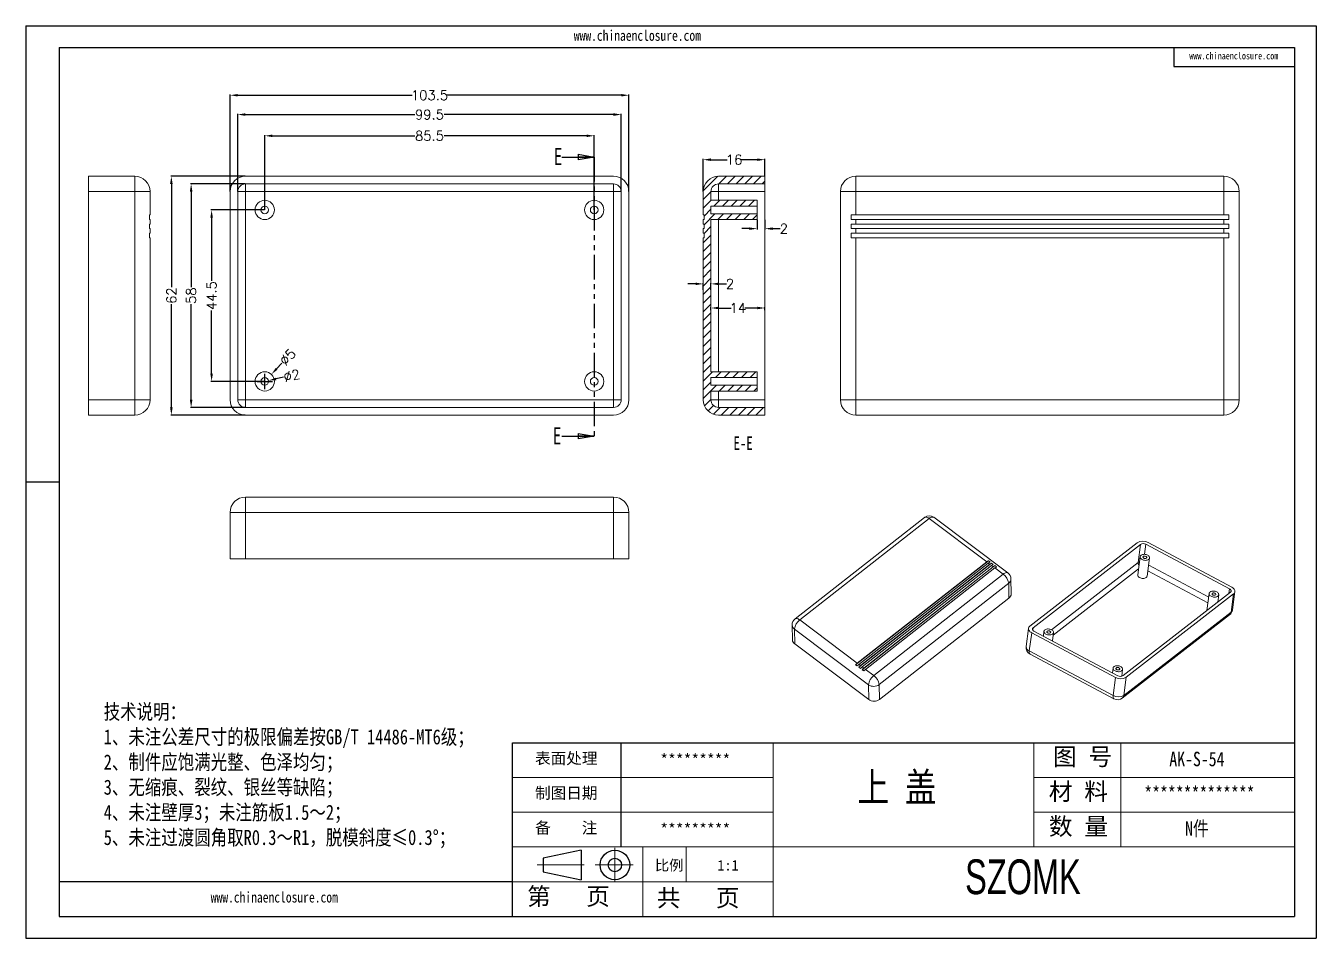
# Model space of a CAD drawing. Header units: inches. Extents: x 2715 to 3384, y 889 to 1126.
# Drawn here: x 3049.4 to 3384.2, y 889.4 to 1126.2 of the extents above; entities that cross this region are included whole.
import ezdxf

# ---------------------------------------------------------------- set-up
doc = ezdxf.new("R2010")
doc.units = ezdxf.units.IN
doc.linetypes.add('CENTER2', pattern=[28.575, 19.05, -3.175, 3.175, -3.175])
doc.linetypes.add('PHANTOM', pattern=[12.7, 6.35, -1.27, 1.27, -1.27, 1.27, -1.27])
doc.layers.add('文字', color=81, linetype='Continuous')
for name, color, linetype, lineweight in [('粗实线', 7, 'Continuous', 30), ('细实线', 3, 'Continuous', 9), ('细点划线', 2, 'CENTER2', 9)]:
    doc.layers.add(name, color=color, linetype=linetype, lineweight=lineweight)
doc.styles.add('SLDTEXTSTYLE0', font='TXT', dxfattribs={"width": 0.75})
doc.styles.add('SLDTEXTSTYLE3', font='TXT', dxfattribs={"width": 0.7})
doc.styles.get("Standard").update_dxf_attribs({"font": 'txt', "bigfont": 'gbcbig.shx'})
doc.styles.add('宋体', font='', dxfattribs={"width": 0.8, "height": 3.5})
doc.styles.add('长仿宋', font='', dxfattribs={"width": 0.7, "height": 4})
doc.styles.get('宋体').set_extended_font_data('SimSun')
doc.styles.get('长仿宋').set_extended_font_data('SimSun')
doc.dimstyles.new('2.5', dxfattribs={"dimtxt": 2.5, "dimasz": 2, "dimexe": 0.18, "dimexo": 0.0625, "dimgap": 0.09, "dimtad": 0, "dimzin": 12, "dimdsep": 46, "dimtxsty": 'Standard', "dimcen": 2, "dimclrd": 3, "dimclre": 3, "dimadec": 0, "dimazin": 0, "dimtfac": 1, "dimtofl": 0, "dimtmove": 0, "dimatfit": 3, "dimfxl": 1, "dimtolj": 1, "dimtzin": 0, "dimarcsym": 0})

# ---------------------------------------------------------------- blocks, each defined once
blk = doc.blocks.new('_CLOSED')
at = {"color": 0, "linetype": 'ByBlock', "lineweight": -2}
for p, q in [((-1, 0.166667), (0, 0)), ((-1, 0.166667), (-1, -0.166667)), ((0, 0), (-1, -0.166667)), ((0, 0), (-1, 0))]:
    blk.add_line(p, q, dxfattribs=at)
blk = doc.blocks.new('*D189')
at = {"color": 3, "lineweight": -2}
for p, q in [((3111.38, 1078.49), (3111.38, 1097.85)), ((3113.38, 1097.67), (3150.29, 1097.67)), ((3194.88, 1097.67), (3157.97, 1097.67)), ((3196.88, 1078.49), (3196.88, 1097.85))]:
    blk.add_line(p, q, dxfattribs=at)
at = {"color": 3}
for points in [[(3113.38, 1098), (3113.38, 1097.33), (3111.38, 1097.67)], [(3194.88, 1098), (3194.88, 1097.33), (3196.88, 1097.67)]]:
    blk.add_solid(points, dxfattribs=at)
at = {"layer": 'Defpoints', "color": 0}
for p in [(3196.88, 1097.67), (3111.38, 1078.43), (3196.88, 1078.43)]:
    blk.add_point(p, dxfattribs=at)
at = {"color": 0, "insert": (3154.13, 1097.67), "char_height": 2.5, "attachment_point": 5}
blk.add_mtext('\\A1;85.5', dxfattribs=at)
blk = doc.blocks.new('*D190')
at = {"color": 3, "lineweight": -2}
for p, q in [((3104.38, 1083.24), (3104.38, 1103.36)), ((3106.38, 1103.18), (3150.29, 1103.18)), ((3201.88, 1103.18), (3157.97, 1103.18)), ((3203.88, 1083.24), (3203.88, 1103.36))]:
    blk.add_line(p, q, dxfattribs=at)
at = {"color": 3}
for points in [[(3106.38, 1103.52), (3106.38, 1102.85), (3104.38, 1103.18)], [(3201.88, 1103.52), (3201.88, 1102.85), (3203.88, 1103.18)]]:
    blk.add_solid(points, dxfattribs=at)
at = {"layer": 'Defpoints', "color": 0}
for p in [(3104.38, 1103.18), (3104.38, 1083.18), (3203.88, 1083.18)]:
    blk.add_point(p, dxfattribs=at)
at = {"color": 0, "insert": (3154.13, 1103.18), "char_height": 2.5, "attachment_point": 5}
blk.add_mtext('\\A1;99.5', dxfattribs=at)
blk = doc.blocks.new('*D191')
at = {"color": 3, "lineweight": -2}
for p, q in [((3102.38, 1083.24), (3102.38, 1108.37)), ((3104.38, 1108.19), (3149.66, 1108.19)), ((3203.88, 1108.19), (3158.59, 1108.19)), ((3205.88, 1083.24), (3205.88, 1108.37))]:
    blk.add_line(p, q, dxfattribs=at)
at = {"color": 3}
for points in [[(3104.38, 1108.53), (3104.38, 1107.86), (3102.38, 1108.19)], [(3203.88, 1108.53), (3203.88, 1107.86), (3205.88, 1108.19)]]:
    blk.add_solid(points, dxfattribs=at)
at = {"layer": 'Defpoints', "color": 0}
for p in [(3205.88, 1108.19), (3102.38, 1083.18), (3205.88, 1083.18)]:
    blk.add_point(p, dxfattribs=at)
at = {"color": 0, "insert": (3154.13, 1108.19), "char_height": 2.5, "attachment_point": 5}
blk.add_mtext('\\A1;103.5', dxfattribs=at)
blk = doc.blocks.new('*D192')
at = {"color": 3, "lineweight": -2}
for p, q in [((3111.32, 1078.43), (3097.41, 1078.43)), ((3097.59, 1076.43), (3097.59, 1060.02)), ((3097.59, 1035.93), (3097.59, 1052.34)), ((3111.32, 1033.93), (3097.41, 1033.93))]:
    blk.add_line(p, q, dxfattribs=at)
at = {"color": 3}
for points in [[(3097.25, 1076.43), (3097.92, 1076.43), (3097.59, 1078.43)], [(3097.25, 1035.93), (3097.92, 1035.93), (3097.59, 1033.93)]]:
    blk.add_solid(points, dxfattribs=at)
at = {"layer": 'Defpoints', "color": 0}
for p in [(3097.59, 1078.43), (3111.38, 1078.43), (3111.38, 1033.93)]:
    blk.add_point(p, dxfattribs=at)
at = {"color": 0, "insert": (3097.59, 1056.18), "char_height": 2.5, "attachment_point": 5, "rotation": 90}
blk.add_mtext('\\A1;44.5', dxfattribs=at)
blk = doc.blocks.new('*D193')
at = {"color": 3, "lineweight": -2}
for p, q in [((3106.32, 1085.18), (3092.09, 1085.18)), ((3092.27, 1083.18), (3092.27, 1058.35)), ((3092.27, 1029.18), (3092.27, 1054.01)), ((3106.32, 1027.18), (3092.09, 1027.18))]:
    blk.add_line(p, q, dxfattribs=at)
at = {"color": 3}
for points in [[(3091.94, 1083.18), (3092.61, 1083.18), (3092.27, 1085.18)], [(3091.94, 1029.18), (3092.61, 1029.18), (3092.27, 1027.18)]]:
    blk.add_solid(points, dxfattribs=at)
at = {"layer": 'Defpoints', "color": 0}
for p in [(3092.27, 1085.18), (3106.38, 1085.18), (3106.38, 1027.18)]:
    blk.add_point(p, dxfattribs=at)
at = {"color": 0, "insert": (3092.27, 1056.18), "char_height": 2.5, "attachment_point": 5, "rotation": 90}
blk.add_mtext('\\A1;58', dxfattribs=at)
blk = doc.blocks.new('*D194')
at = {"color": 3, "lineweight": -2}
for p, q in [((3106.32, 1087.18), (3086.97, 1087.18)), ((3087.15, 1085.18), (3087.15, 1058.35)), ((3087.15, 1027.18), (3087.15, 1054.01)), ((3106.32, 1025.18), (3086.97, 1025.18))]:
    blk.add_line(p, q, dxfattribs=at)
at = {"color": 3}
for points in [[(3086.81, 1085.18), (3087.48, 1085.18), (3087.15, 1087.18)], [(3086.81, 1027.18), (3087.48, 1027.18), (3087.15, 1025.18)]]:
    blk.add_solid(points, dxfattribs=at)
at = {"layer": 'Defpoints', "color": 0}
for p in [(3087.15, 1087.18), (3106.38, 1087.18), (3106.38, 1025.18)]:
    blk.add_point(p, dxfattribs=at)
at = {"color": 0, "insert": (3087.15, 1056.18), "char_height": 2.5, "attachment_point": 5, "rotation": 90}
blk.add_mtext('\\A1;62', dxfattribs=at)
blk = doc.blocks.new('*D195')
at = {"color": 3, "lineweight": -2}
for p, q in [((3225.17, 1083.24), (3225.17, 1091.65)), ((3227.17, 1091.47), (3231.42, 1091.47)), ((3239.17, 1091.47), (3234.93, 1091.47)), ((3241.17, 1087.24), (3241.17, 1091.65))]:
    blk.add_line(p, q, dxfattribs=at)
at = {"color": 3}
for points in [[(3227.17, 1091.8), (3227.17, 1091.14), (3225.17, 1091.47)], [(3239.17, 1091.8), (3239.17, 1091.14), (3241.17, 1091.47)]]:
    blk.add_solid(points, dxfattribs=at)
at = {"layer": 'Defpoints', "color": 0}
for p in [(3225.17, 1091.47), (3241.17, 1087.18), (3225.17, 1083.18)]:
    blk.add_point(p, dxfattribs=at)
at = {"color": 0, "insert": (3233.17, 1091.47), "char_height": 2.5, "attachment_point": 5}
blk.add_mtext('\\A1;16', dxfattribs=at)
blk = doc.blocks.new('*D196')
at = {"color": 3, "lineweight": -2}
for p, q in [((3239.17, 1075.87), (3239.17, 1073.39)), ((3241.17, 1075.87), (3241.17, 1073.39)), ((3237.17, 1073.57), (3235.17, 1073.57)), ((3243.17, 1073.57), (3245.17, 1073.57))]:
    blk.add_line(p, q, dxfattribs=at)
at = {"color": 3}
for points in [[(3237.17, 1073.9), (3237.17, 1073.24), (3239.17, 1073.57)], [(3243.17, 1073.9), (3243.17, 1073.24), (3241.17, 1073.57)]]:
    blk.add_solid(points, dxfattribs=at)
at = {"layer": 'Defpoints', "color": 0}
for p in [(3239.17, 1075.93), (3241.17, 1075.93), (3241.17, 1073.57)]:
    blk.add_point(p, dxfattribs=at)
at = {"color": 0, "insert": (3246.1, 1073.57), "char_height": 2.5, "attachment_point": 5}
blk.add_mtext('\\A1;2', dxfattribs=at)
blk = doc.blocks.new('*D197')
at = {"color": 3, "lineweight": -2}
for p, q in [((3223.17, 1059.24), (3221.17, 1059.24)), ((3225.17, 1057.73), (3225.17, 1059.42)), ((3227.17, 1057.73), (3227.17, 1059.42)), ((3229.17, 1059.24), (3231.17, 1059.24))]:
    blk.add_line(p, q, dxfattribs=at)
at = {"color": 3}
for points in [[(3223.17, 1059.57), (3223.17, 1058.91), (3225.17, 1059.24)], [(3229.17, 1059.57), (3229.17, 1058.91), (3227.17, 1059.24)]]:
    blk.add_solid(points, dxfattribs=at)
at = {"layer": 'Defpoints', "color": 0}
for p in [(3227.17, 1059.24), (3225.17, 1057.67), (3227.17, 1057.67)]:
    blk.add_point(p, dxfattribs=at)
at = {"color": 0, "insert": (3232.1, 1059.24), "char_height": 2.5, "attachment_point": 5}
blk.add_mtext('\\A1;2', dxfattribs=at)
blk = doc.blocks.new('*D198')
at = {"color": 3, "lineweight": -2}
for p, q in [((3227.17, 1052.43), (3227.17, 1053.16)), ((3229.17, 1052.98), (3232.42, 1052.98)), ((3239.17, 1052.98), (3235.93, 1052.98)), ((3241.17, 1052.43), (3241.17, 1053.16))]:
    blk.add_line(p, q, dxfattribs=at)
at = {"color": 3}
for points in [[(3229.17, 1053.32), (3229.17, 1052.65), (3227.17, 1052.98)], [(3239.17, 1053.32), (3239.17, 1052.65), (3241.17, 1052.98)]]:
    blk.add_solid(points, dxfattribs=at)
at = {"layer": 'Defpoints', "color": 0}
for p in [(3227.17, 1052.37), (3241.17, 1052.98), (3241.17, 1052.37)]:
    blk.add_point(p, dxfattribs=at)
at = {"color": 0, "insert": (3234.17, 1052.98), "char_height": 2.5, "attachment_point": 5}
blk.add_mtext('\\A1;14', dxfattribs=at)
blk = doc.blocks.new('*D199')
at = {"color": 3, "lineweight": -2}
for p, q in [((3115.83, 1038.66), (3114.46, 1037.2)), ((3111.38, 1031.93), (3111.38, 1035.93)), ((3109.38, 1033.93), (3113.38, 1033.93))]:
    blk.add_line(p, q, dxfattribs=at)
at = {"color": 3}
blk.add_solid([(3114.22, 1037.43), (3114.7, 1036.98), (3113.09, 1035.75)], dxfattribs=at)
at = {"layer": 'Defpoints', "color": 0}
for p in [(3113.09, 1035.75), (3109.66, 1032.11)]:
    blk.add_point(p, dxfattribs=at)
at = {"color": 0, "insert": (3117.32, 1040.24), "char_height": 2.5, "attachment_point": 5, "rotation": 46.7248}
blk.add_mtext('\\A1;∅5', dxfattribs=at)
blk = doc.blocks.new('*D200')
at = {"color": 3, "lineweight": -2}
for p, q in [((3111.38, 1031.93), (3111.38, 1035.93)), ((3116.26, 1035), (3114.31, 1034.57)), ((3109.38, 1033.93), (3113.38, 1033.93))]:
    blk.add_line(p, q, dxfattribs=at)
at = {"color": 3}
blk.add_solid([(3114.24, 1034.89), (3114.38, 1034.24), (3112.35, 1034.14)], dxfattribs=at)
at = {"layer": 'Defpoints', "color": 0}
for p in [(3110.4, 1033.72), (3112.35, 1034.14)]:
    blk.add_point(p, dxfattribs=at)
at = {"color": 0, "insert": (3118.39, 1035.46), "char_height": 2.5, "attachment_point": 5, "rotation": 12.323}
blk.add_mtext('\\A1;∅2', dxfattribs=at)

msp = doc.modelspace()

# ---------------------------------------------------------------- hatches: boundary and pattern name
at = {"linetype": 'Continuous', "lineweight": 0}
h = msp.add_hatch(dxfattribs=at)
h.set_pattern_fill('ANSI31', color=4, scale=0.5, style=0)
edge = h.paths.add_edge_path(flags=0)
edge.add_line((3225.173, 1077.179), (3225.373, 1077.179))
edge.add_line((3225.373, 1077.179), (3225.373, 1075.979))
edge.add_line((3225.373, 1075.979), (3225.173, 1075.979))
edge.add_line((3225.173, 1075.979), (3225.173, 1074.779))
edge.add_line((3225.173, 1074.779), (3225.373, 1074.779))
edge.add_line((3225.373, 1074.779), (3225.373, 1073.579))
edge.add_line((3225.373, 1073.579), (3225.173, 1073.579))
edge.add_line((3225.173, 1073.579), (3225.173, 1072.379))
edge.add_line((3225.173, 1072.379), (3225.373, 1072.379))
edge.add_line((3225.373, 1072.379), (3225.373, 1071.179))
edge.add_line((3225.373, 1071.179), (3225.173, 1071.179))
edge.add_line((3225.173, 1071.179), (3225.173, 1029.179))
edge.add_arc((3229.173, 1029.179), 4, 180, 270)
edge.add_line((3229.173, 1025.179), (3241.173, 1025.179))
edge.add_line((3241.173, 1025.179), (3241.173, 1027.179))
edge.add_line((3241.173, 1027.179), (3229.173, 1027.179))
edge.add_arc((3229.173, 1029.179), 2, 180, 270, ccw=False)
edge.add_line((3227.173, 1029.179), (3227.173, 1031.429))
edge.add_line((3227.173, 1031.429), (3239.173, 1031.429))
edge.add_line((3239.173, 1031.429), (3239.173, 1032.929))
edge.add_line((3239.173, 1032.929), (3227.173, 1032.929))
edge.add_line((3227.173, 1032.929), (3227.173, 1034.929))
edge.add_line((3227.173, 1034.929), (3239.173, 1034.929))
edge.add_line((3239.173, 1034.929), (3239.173, 1036.429))
edge.add_line((3239.173, 1036.429), (3227.173, 1036.429))
edge.add_line((3227.173, 1036.429), (3227.173, 1075.929))
edge.add_line((3227.173, 1075.929), (3239.173, 1075.929))
edge.add_line((3239.173, 1075.929), (3239.173, 1077.429))
edge.add_line((3239.173, 1077.429), (3227.173, 1077.429))
edge.add_line((3227.173, 1077.429), (3227.173, 1079.429))
edge.add_line((3227.173, 1079.429), (3239.173, 1079.429))
edge.add_line((3239.173, 1079.429), (3239.173, 1080.929))
edge.add_line((3239.173, 1080.929), (3227.173, 1080.929))
edge.add_line((3227.173, 1080.929), (3227.173, 1083.179))
edge.add_arc((3229.173, 1083.179), 2, 90, 180, ccw=False)
edge.add_line((3229.173, 1085.179), (3241.173, 1085.179))
edge.add_line((3241.173, 1085.179), (3241.173, 1087.179))
edge.add_line((3241.173, 1087.179), (3229.173, 1087.179))
edge.add_arc((3229.173, 1083.179), 4, 90, 180)
edge.add_line((3225.173, 1083.179), (3225.173, 1077.179))

# ---------------------------------------------------------------- linework, layer by layer
for p, q in [((3049.37, 1126.214), (3384.239, 1126.214)), ((3049.37, 1126.214), (3049.37, 889.437)), ((3384.239, 1126.214), (3384.239, 889.437)), ((3058.035, 1120.576), (3378.602, 1120.576)), ((3058.035, 1120.576), (3058.035, 895.075)), ((3347.282, 1120.576), (3347.282, 1115.682)), ((3378.602, 1120.576), (3378.602, 895.075)), ((3347.282, 1115.682), (3378.602, 1115.682)), ((3058.035, 1007.825), (3049.37, 1007.825)), ((3049.37, 999.056), (3049.37, 889.437)), ((3175.65, 895.075), (3175.65, 940.175)), ((3175.65, 940.175), (3378.602, 940.175)), ((3203.838, 913.115), (3203.838, 940.175)), ((3175.65, 904.095), (3058.035, 904.095)), ((3058.035, 895.075), (3378.602, 895.075)), ((3049.37, 889.437), (3384.239, 889.437)), ((3049.37, 889.437), (3204.402, 889.437))]:
    msp.add_line(p, q)
at = {"color": 7, "linetype": 'Continuous', "lineweight": 30}
for p, q in [((3188.478, 1092.16), (3196.878, 1092.16)), ((3188.478, 1019.739), (3196.878, 1019.739))]:
    msp.add_line(p, q, dxfattribs=at)
at = {"color": 1, "linetype": 'PHANTOM', "lineweight": 30}
msp.add_line((3196.878, 1092.16), (3196.878, 1019.739), dxfattribs=at)
at = {"color": 7, "linetype": 'Continuous', "lineweight": 15}
for p, q in [((3065.63, 1087.179), (3077.63, 1087.179)), ((3065.63, 1083.179), (3065.63, 1087.179)), ((3077.63, 1087.179), (3077.63, 1083.179)), ((3201.878, 1087.179), (3106.378, 1087.179)), ((3201.878, 1085.179), (3106.378, 1085.179)), ((3106.378, 1083.179), (3106.378, 1085.179)), ((3201.878, 1085.179), (3201.878, 1083.179)), ((3229.173, 1087.179), (3241.173, 1087.179)), ((3229.173, 1085.179), (3241.173, 1085.179)), ((3229.173, 1085.179), (3229.173, 1083.179)), ((3241.173, 1087.179), (3241.173, 1085.179)), ((3241.173, 1083.179), (3241.173, 1085.179)), ((3264.779, 1087.179), (3264.779, 1083.179)), ((3264.779, 1087.179), (3360.279, 1087.179)), ((3360.279, 1083.179), (3360.279, 1087.179)), ((3077.63, 1083.179), (3065.63, 1083.179)), ((3065.63, 1029.179), (3065.63, 1083.179)), ((3077.63, 1029.179), (3077.63, 1083.179)), ((3077.63, 1083.179), (3081.63, 1083.179)), ((3081.63, 1083.179), (3081.63, 1077.179)), ((3102.378, 1083.179), (3102.378, 1029.179)), ((3104.378, 1083.179), (3104.378, 1029.179)), ((3106.378, 1083.179), (3104.378, 1083.179)), ((3106.378, 1083.179), (3201.878, 1083.179)), ((3106.378, 1029.179), (3106.378, 1083.179)), ((3201.878, 1083.179), (3201.878, 1029.179)), ((3203.878, 1083.179), (3201.878, 1083.179)), ((3203.878, 1029.179), (3203.878, 1083.179)), ((3205.878, 1029.179), (3205.878, 1083.179)), ((3225.173, 1083.179), (3225.173, 1077.179)), ((3227.173, 1083.179), (3227.173, 1080.929)), ((3229.173, 1083.179), (3227.173, 1083.179)), ((3229.173, 1083.179), (3241.173, 1083.179)), ((3241.173, 1029.179), (3241.173, 1083.179)), ((3260.779, 1029.179), (3260.779, 1083.179)), ((3260.779, 1083.179), (3264.779, 1083.179)), ((3264.779, 1083.179), (3264.779, 1077.179)), ((3360.279, 1083.179), (3264.779, 1083.179)), ((3360.279, 1077.179), (3360.279, 1083.179)), ((3360.279, 1083.179), (3364.279, 1083.179)), ((3364.279, 1083.179), (3364.279, 1029.179)), ((3239.173, 1080.929), (3227.173, 1080.929)), ((3239.173, 1079.429), (3227.173, 1079.429)), ((3227.173, 1079.429), (3227.173, 1077.429)), ((3239.173, 1079.429), (3239.173, 1080.929)), ((3239.173, 1079.429), (3239.173, 1077.429)), ((3081.63, 1077.179), (3081.43, 1077.179)), ((3081.43, 1075.979), (3081.43, 1077.179)), ((3081.43, 1075.979), (3081.63, 1075.979)), ((3081.63, 1075.979), (3081.63, 1074.779)), ((3225.373, 1077.179), (3225.173, 1077.179)), ((3225.173, 1075.979), (3225.373, 1075.979)), ((3225.173, 1075.979), (3225.173, 1074.779)), ((3225.373, 1077.179), (3225.373, 1075.979)), ((3227.173, 1077.429), (3239.173, 1077.429)), ((3227.173, 1075.929), (3239.173, 1075.929)), ((3227.173, 1075.929), (3227.173, 1036.429)), ((3239.173, 1075.929), (3239.173, 1077.429)), ((3264.779, 1077.179), (3263.53, 1077.179)), ((3263.53, 1075.979), (3263.53, 1077.179)), ((3263.53, 1075.979), (3264.779, 1075.979)), ((3360.279, 1077.179), (3264.779, 1077.179)), ((3264.779, 1075.979), (3264.779, 1074.779)), ((3264.779, 1075.979), (3360.279, 1075.979)), ((3361.528, 1077.179), (3360.279, 1077.179)), ((3360.279, 1074.779), (3360.279, 1075.979)), ((3360.279, 1075.979), (3361.528, 1075.979)), ((3361.528, 1077.179), (3361.528, 1075.979)), ((3081.63, 1074.779), (3081.43, 1074.779)), ((3081.43, 1073.579), (3081.43, 1074.779)), ((3081.43, 1073.579), (3081.63, 1073.579)), ((3081.43, 1071.179), (3081.43, 1072.379)), ((3081.63, 1072.379), (3081.43, 1072.379)), ((3081.63, 1073.579), (3081.63, 1072.379)), ((3225.373, 1074.779), (3225.173, 1074.779)), ((3225.173, 1073.579), (3225.173, 1072.379)), ((3225.173, 1073.579), (3225.373, 1073.579)), ((3225.373, 1072.379), (3225.173, 1072.379)), ((3225.373, 1074.779), (3225.373, 1073.579)), ((3225.373, 1072.379), (3225.373, 1071.179)), ((3264.779, 1074.779), (3263.53, 1074.779)), ((3263.53, 1073.579), (3263.53, 1074.779)), ((3263.53, 1073.579), (3264.779, 1073.579)), ((3263.53, 1071.179), (3263.53, 1072.379)), ((3264.779, 1072.379), (3263.53, 1072.379)), ((3360.279, 1074.779), (3264.779, 1074.779)), ((3264.779, 1073.579), (3264.779, 1072.379)), ((3264.779, 1073.579), (3360.279, 1073.579)), ((3360.279, 1072.379), (3264.779, 1072.379)), ((3361.528, 1074.779), (3360.279, 1074.779)), ((3360.279, 1072.379), (3360.279, 1073.579)), ((3360.279, 1073.579), (3361.528, 1073.579)), ((3361.528, 1072.379), (3360.279, 1072.379)), ((3361.528, 1074.779), (3361.528, 1073.579)), ((3361.528, 1072.379), (3361.528, 1071.179)), ((3081.43, 1071.179), (3081.63, 1071.179)), ((3081.63, 1071.179), (3081.63, 1029.179)), ((3225.173, 1071.179), (3225.373, 1071.179)), ((3225.173, 1071.179), (3225.173, 1029.179)), ((3263.53, 1071.179), (3264.779, 1071.179)), ((3264.779, 1071.179), (3264.779, 1029.179)), ((3264.779, 1071.179), (3360.279, 1071.179)), ((3360.279, 1029.179), (3360.279, 1071.179)), ((3360.279, 1071.179), (3361.528, 1071.179)), ((3227.173, 1036.429), (3239.173, 1036.429)), ((3227.173, 1034.929), (3239.173, 1034.929)), ((3227.173, 1034.929), (3227.173, 1032.929)), ((3239.173, 1034.929), (3239.173, 1036.429)), ((3239.173, 1032.929), (3239.173, 1034.929)), ((3239.173, 1032.929), (3227.173, 1032.929)), ((3239.173, 1031.429), (3227.173, 1031.429)), ((3227.173, 1031.429), (3227.173, 1029.179)), ((3239.173, 1031.429), (3239.173, 1032.929)), ((3065.63, 1029.179), (3077.63, 1029.179)), ((3065.63, 1025.179), (3065.63, 1029.179)), ((3077.63, 1029.179), (3081.63, 1029.179)), ((3077.63, 1029.179), (3077.63, 1025.179)), ((3106.378, 1029.179), (3104.378, 1029.179)), ((3106.378, 1029.179), (3106.378, 1027.179)), ((3201.878, 1029.179), (3106.378, 1029.179)), ((3203.878, 1029.179), (3201.878, 1029.179)), ((3201.878, 1027.179), (3201.878, 1029.179)), ((3229.173, 1029.179), (3227.173, 1029.179)), ((3229.173, 1029.179), (3229.173, 1027.179)), ((3241.173, 1029.179), (3229.173, 1029.179)), ((3241.173, 1027.179), (3241.173, 1029.179)), ((3260.779, 1029.179), (3264.779, 1029.179)), ((3264.779, 1029.179), (3360.279, 1029.179)), ((3264.779, 1025.179), (3264.779, 1029.179)), ((3360.279, 1029.179), (3360.279, 1025.179)), ((3360.279, 1029.179), (3364.279, 1029.179)), ((3077.63, 1025.179), (3065.63, 1025.179)), ((3106.378, 1027.179), (3201.878, 1027.179)), ((3106.378, 1025.179), (3201.878, 1025.179)), ((3241.173, 1027.179), (3229.173, 1027.179)), ((3241.173, 1025.179), (3229.173, 1025.179)), ((3241.173, 1027.179), (3241.173, 1025.179)), ((3360.279, 1025.179), (3264.779, 1025.179)), ((3106.378, 1003.904), (3106.378, 999.904)), ((3106.378, 1003.904), (3201.878, 1003.904)), ((3201.878, 999.904), (3201.878, 1003.904)), ((3102.378, 999.904), (3106.378, 999.904)), ((3102.378, 987.904), (3102.378, 999.904)), ((3201.878, 999.904), (3106.378, 999.904)), ((3106.378, 999.904), (3106.378, 987.904)), ((3201.878, 999.904), (3205.878, 999.904)), ((3201.878, 987.904), (3201.878, 999.904)), ((3205.878, 999.904), (3205.878, 987.904)), ((3282.584, 998.632), (3249.009, 972.322)), ((3283.794, 998.339), (3250.219, 972.029)), ((3298.724, 987.118), (3283.794, 998.339)), ((3304.215, 984.229), (3285.019, 998.656)), ((3337.818, 992.066), (3309.961, 970.436)), ((3338.624, 991.637), (3310.767, 970.007)), ((3338.624, 991.637), (3338.001, 986.947)), ((3361.762, 980.084), (3340.013, 991.661)), ((3362.346, 980.537), (3340.596, 992.114)), ((3106.378, 987.904), (3102.378, 987.904)), ((3201.878, 987.904), (3106.378, 987.904)), ((3205.878, 987.904), (3201.878, 987.904)), ((3338.541, 988.44), (3337.918, 983.751)), ((3340.397, 983.421), (3341.019, 988.111)), ((3299.164, 987.398), (3264.712, 960.4)), ((3298.724, 987.118), (3265.15, 960.808)), ((3300.017, 986.757), (3265.565, 959.759)), ((3265.576, 960.487), (3299.151, 986.797)), ((3299.577, 986.477), (3266.003, 960.167)), ((3300.871, 986.115), (3266.418, 959.117)), ((3266.429, 959.846), (3300.004, 986.156)), ((3300.43, 985.835), (3266.856, 959.526)), ((3267.282, 959.205), (3300.857, 985.515)), ((3299.577, 986.477), (3299.151, 986.797)), ((3299.164, 987.398), (3299.591, 987.077)), ((3300.43, 985.835), (3300.004, 986.156)), ((3300.017, 986.757), (3300.444, 986.436)), ((3302.99, 983.912), (3300.857, 985.515)), ((3300.871, 986.115), (3301.297, 985.795)), ((3269.415, 957.602), (3302.99, 983.912)), ((3304.435, 981.561), (3270.861, 955.251)), ((3304.505, 977.715), (3304.435, 981.561)), ((3305.083, 978.82), (3305.013, 982.666)), ((3334.127, 957.573), (3361.984, 979.202)), ((3334.933, 957.144), (3362.79, 978.774)), ((3356.464, 978.9), (3355.874, 974.458)), ((3358.686, 976.642), (3358.943, 978.571)), ((3362.167, 974.084), (3362.79, 978.774)), ((3362.539, 974.678), (3363.161, 979.368)), ((3304.505, 977.715), (3270.931, 951.405)), ((3250.219, 972.029), (3265.15, 960.808)), ((3333.926, 951.732), (3361.783, 973.362)), ((3334.31, 952.454), (3362.167, 974.084)), ((3248.243, 970.711), (3248.313, 966.865)), ((3268.032, 955.218), (3248.836, 969.645)), ((3248.836, 969.645), (3248.907, 965.8)), ((3309.59, 969.842), (3308.967, 965.152)), ((3310.406, 968.672), (3309.783, 963.982)), ((3310.406, 968.672), (3332.155, 957.095)), ((3310.989, 969.125), (3332.738, 957.548)), ((3313.601, 969.075), (3313.435, 967.823)), ((3315.79, 966.57), (3316.079, 968.746)), ((3268.103, 951.372), (3248.907, 965.8)), ((3309.783, 963.982), (3331.532, 952.406)), ((3310.01, 963.123), (3331.759, 951.546)), ((3265.138, 960.079), (3264.712, 960.4)), ((3265.991, 959.438), (3265.565, 959.759)), ((3265.576, 960.487), (3266.003, 960.167)), ((3266.844, 958.797), (3266.418, 959.117)), ((3266.429, 959.846), (3266.856, 959.526)), ((3267.282, 959.205), (3269.415, 957.602)), ((3331.524, 959.535), (3331.358, 958.283)), ((3333.764, 957.411), (3334.002, 959.206)), ((3268.103, 951.372), (3268.032, 955.218)), ((3270.861, 955.251), (3270.931, 951.405)), ((3331.532, 952.406), (3332.155, 957.095)), ((3334.933, 957.144), (3334.31, 952.454))]:
    msp.add_line(p, q, dxfattribs=at)
at = {"color": 8, "linetype": 'Continuous', "lineweight": 15}
for p, q in [((3229.173, 1080.929), (3229.173, 1083.179)), ((3229.173, 1036.429), (3229.173, 1075.929)), ((3229.173, 1029.179), (3229.173, 1031.429)), ((3339.667, 989.055), (3340.013, 991.661)), ((3338.001, 986.947), (3315.529, 969.498)), ((3315.994, 968.104), (3338.122, 985.286)), ((3340.572, 984.742), (3356.14, 976.455)), ((3356.338, 977.95), (3340.771, 986.237)), ((3361.762, 980.084), (3361.606, 978.909)), ((3358.731, 976.676), (3358.694, 976.696)), ((3310.683, 969.375), (3310.767, 970.007)), ((3313.442, 967.878), (3313.397, 967.843))]:
    msp.add_line(p, q, dxfattribs=at)
at = {"color": 8, "linetype": 'Continuous', "lineweight": 15, "flags": 128}
for points in [[(3282.584, 998.632), (3282.653, 998.676), (3282.795, 998.72), (3282.962, 998.723), (3283.151, 998.685), (3283.355, 998.607), (3283.572, 998.491), (3283.794, 998.339)], [(3285.019, 998.656), (3284.941, 998.703), (3284.795, 998.743), (3284.625, 998.742), (3284.435, 998.7), (3284.229, 998.617), (3284.014, 998.496), (3283.794, 998.339)], [(3304.215, 984.229), (3304.137, 984.275), (3303.991, 984.316), (3303.821, 984.315), (3303.631, 984.272), (3303.425, 984.19), (3303.21, 984.068), (3302.99, 983.912)], [(3250.219, 972.029), (3249.997, 972.181), (3249.781, 972.297), (3249.576, 972.375), (3249.388, 972.413), (3249.221, 972.41), (3249.079, 972.366), (3249.009, 972.322)], [(3310.01, 963.123), (3309.978, 963.142), (3309.884, 963.237), (3309.816, 963.372), (3309.776, 963.544), (3309.765, 963.749), (3309.783, 963.982)], [(3331.759, 951.546), (3331.727, 951.565), (3331.633, 951.66), (3331.565, 951.795), (3331.525, 951.967), (3331.514, 952.172), (3331.532, 952.406)]]:
    msp.add_lwpolyline(points, dxfattribs=at)
at = {"color": 7, "linetype": 'Continuous', "lineweight": 15, "flags": 128}
for points in [[(3339.051, 987.71), (3338.878, 987.818), (3338.737, 987.941), (3338.63, 988.077), (3338.563, 988.218), (3338.537, 988.362), (3338.554, 988.503), (3338.612, 988.636), (3338.71, 988.757), (3338.845, 988.862), (3339.011, 988.946), (3339.204, 989.008), (3339.416, 989.045), (3339.641, 989.055), (3339.87, 989.039), (3340.097, 988.997), (3340.312, 988.931), (3340.51, 988.842), (3340.682, 988.734), (3340.824, 988.61), (3340.93, 988.475), (3340.998, 988.333), (3341.023, 988.189), (3341.007, 988.048), (3340.948, 987.915), (3340.85, 987.794), (3340.716, 987.69), (3340.549, 987.605), (3340.357, 987.544), (3340.144, 987.507), (3339.92, 987.496), (3339.69, 987.512), (3339.464, 987.554), (3339.249, 987.621), (3339.051, 987.71)], [(3339.489, 988.049), (3339.383, 988.123), (3339.312, 988.209), (3339.284, 988.302), (3339.299, 988.393), (3339.357, 988.473), (3339.453, 988.535), (3339.577, 988.575), (3339.72, 988.588), (3339.868, 988.573), (3340.009, 988.532), (3340.129, 988.468), (3340.218, 988.387), (3340.268, 988.296), (3340.275, 988.203), (3340.238, 988.117), (3340.16, 988.045), (3340.049, 987.993), (3339.913, 987.967), (3339.766, 987.968), (3339.62, 987.996), (3339.489, 988.049)], [(3340.397, 983.421), (3340.384, 983.359), (3340.326, 983.225), (3340.227, 983.105), (3340.093, 983), (3339.927, 982.915), (3339.734, 982.854), (3339.522, 982.817), (3339.297, 982.806), (3339.068, 982.822), (3338.841, 982.864), (3338.626, 982.931), (3338.428, 983.02)], [(3356.974, 978.169), (3357.172, 978.08), (3357.387, 978.014), (3357.613, 977.972), (3357.843, 977.956), (3358.067, 977.967), (3358.28, 978.003), (3358.472, 978.065), (3358.639, 978.15), (3358.773, 978.254), (3358.871, 978.375), (3358.93, 978.508), (3358.946, 978.649), (3358.921, 978.793), (3358.853, 978.935), (3358.747, 979.07), (3358.605, 979.194), (3358.433, 979.302), (3358.235, 979.391), (3358.02, 979.457), (3357.793, 979.499), (3357.564, 979.515), (3357.339, 979.504), (3357.127, 979.468), (3356.934, 979.406), (3356.768, 979.321), (3356.633, 979.217), (3356.535, 979.096), (3356.477, 978.963), (3356.46, 978.822), (3356.486, 978.678), (3356.553, 978.536), (3356.66, 978.401), (3356.802, 978.277), (3356.974, 978.169)], [(3357.412, 978.509), (3357.543, 978.456), (3357.689, 978.428), (3357.836, 978.427), (3357.972, 978.453), (3358.083, 978.505), (3358.161, 978.577), (3358.198, 978.663), (3358.191, 978.756), (3358.141, 978.847), (3358.052, 978.928), (3357.932, 978.991), (3357.791, 979.033), (3357.643, 979.047), (3357.5, 979.034), (3357.376, 978.995), (3357.28, 978.932), (3357.222, 978.852), (3357.207, 978.762), (3357.235, 978.669), (3357.306, 978.582), (3357.412, 978.509)], [(3361.984, 979.202), (3362.083, 979.299), (3362.146, 979.408), (3362.173, 979.526), (3362.161, 979.648), (3362.111, 979.77), (3362.026, 979.886), (3361.908, 979.992), (3361.762, 980.084)], [(3362.79, 978.774), (3362.953, 978.926), (3363.072, 979.096), (3363.144, 979.278), (3363.168, 979.47), (3363.143, 979.665), (3363.07, 979.86), (3362.95, 980.049), (3362.786, 980.228), (3362.583, 980.392), (3362.346, 980.537)], [(3309.961, 970.436), (3309.799, 970.284), (3309.68, 970.114), (3309.607, 969.931), (3309.583, 969.74), (3309.608, 969.544), (3309.682, 969.349), (3309.801, 969.16), (3309.965, 968.982), (3310.168, 968.818), (3310.406, 968.672)], [(3310.767, 970.007), (3310.669, 969.91), (3310.605, 969.801), (3310.579, 969.683), (3310.59, 969.561), (3310.64, 969.44), (3310.725, 969.324), (3310.843, 969.218), (3310.989, 969.125)], [(3315.57, 969.477), (3315.372, 969.566), (3315.157, 969.632), (3314.93, 969.674), (3314.701, 969.69), (3314.476, 969.68), (3314.264, 969.643), (3314.071, 969.581), (3313.905, 969.497), (3313.77, 969.392), (3313.672, 969.271), (3313.614, 969.138), (3313.597, 968.997), (3313.623, 968.853), (3313.69, 968.711), (3313.797, 968.576), (3313.938, 968.453), (3314.111, 968.345), (3314.308, 968.256), (3314.524, 968.189), (3314.75, 968.147), (3314.98, 968.131), (3315.204, 968.142), (3315.417, 968.179), (3315.609, 968.24), (3315.776, 968.325), (3315.91, 968.429), (3316.008, 968.55), (3316.067, 968.683), (3316.083, 968.824), (3316.058, 968.968), (3315.99, 969.11), (3315.884, 969.245), (3315.742, 969.369), (3315.57, 969.477)], [(3315.132, 969.137), (3315, 969.19), (3314.854, 969.219), (3314.707, 969.22), (3314.572, 969.193), (3314.46, 969.141), (3314.383, 969.069), (3314.346, 968.983), (3314.352, 968.891), (3314.403, 968.8), (3314.492, 968.719), (3314.612, 968.655), (3314.752, 968.614), (3314.9, 968.599), (3315.043, 968.612), (3315.168, 968.651), (3315.264, 968.714), (3315.322, 968.794), (3315.337, 968.884), (3315.308, 968.977), (3315.238, 969.064), (3315.132, 969.137)], [(3333.493, 959.937), (3333.665, 959.829), (3333.807, 959.705), (3333.913, 959.57), (3333.981, 959.428), (3334.006, 959.284), (3333.99, 959.143), (3333.931, 959.01), (3333.833, 958.889), (3333.699, 958.785), (3333.532, 958.7), (3333.34, 958.638), (3333.127, 958.602), (3332.903, 958.591), (3332.673, 958.607), (3332.447, 958.649), (3332.232, 958.715), (3332.034, 958.804), (3331.861, 958.912), (3331.72, 959.036), (3331.613, 959.171), (3331.546, 959.313), (3331.52, 959.457), (3331.537, 959.598), (3331.595, 959.731), (3331.693, 959.852), (3331.828, 959.956), (3331.994, 960.041), (3332.187, 960.103), (3332.399, 960.139), (3332.624, 960.15), (3332.853, 960.134), (3333.08, 960.092), (3333.295, 960.026), (3333.493, 959.937)], [(3333.055, 959.597), (3333.161, 959.524), (3333.231, 959.437), (3333.26, 959.344), (3333.245, 959.254), (3333.187, 959.174), (3333.091, 959.111), (3332.966, 959.072), (3332.823, 959.059), (3332.675, 959.073), (3332.535, 959.115), (3332.415, 959.178), (3332.326, 959.259), (3332.276, 959.35), (3332.269, 959.443), (3332.306, 959.529), (3332.383, 959.601), (3332.495, 959.653), (3332.63, 959.679), (3332.777, 959.678), (3332.923, 959.65), (3333.055, 959.597)]]:
    msp.add_lwpolyline(points, dxfattribs=at)
at = {"color": 7, "linetype": 'Continuous', "lineweight": 15}
for centre, radius in [((3111.378, 1078.429), 2.5), ((3111.378, 1078.429), 1), ((3196.878, 1078.429), 2.5), ((3196.878, 1078.429), 1), ((3111.378, 1033.929), 2.5), ((3111.378, 1033.929), 1), ((3196.878, 1033.929), 2.5), ((3196.878, 1033.929), 1)]:
    msp.add_circle(centre, radius, dxfattribs=at)
for centre, radius, start, end in [((3077.63, 1083.179), 4, 0, 90), ((3106.378, 1083.179), 4, 90, 180), ((3106.378, 1083.179), 2, 90, 180), ((3201.878, 1083.179), 4, 0, 90), ((3201.878, 1083.179), 2, 0, 90), ((3229.173, 1083.179), 4, 90, 180), ((3229.173, 1083.179), 2, 90, 180), ((3264.779, 1083.179), 4, 90, 180), ((3360.279, 1083.179), 4, 0, 90), ((3077.63, 1029.179), 4, 270, 0), ((3106.378, 1029.179), 4, 180, 270), ((3106.378, 1029.179), 2, 180, 270), ((3201.878, 1029.179), 2, 270, 0), ((3201.878, 1029.179), 4, 270, 0), ((3229.173, 1029.179), 4, 180, 270), ((3229.173, 1029.179), 2, 180, 270), ((3264.779, 1029.179), 4, 180, 270), ((3360.279, 1029.179), 4, 270, 0), ((3106.378, 999.904), 4, 90, 180), ((3201.878, 999.904), 4, 0, 90), ((3283.817, 997.057), 2, 53.07171, 128.08332), ((3339.249, 989.717), 2.75, 60.65594, 121.341), ((3339.339, 990.453), 1.383, 60.85786, 121.13907), ((3300.247, 985.209), 2.442, 116.32284, 128.58632), ((3300.674, 984.888), 2.442, 116.32284, 128.58632), ((3301.1, 984.568), 2.442, 116.32284, 128.58632), ((3301.527, 984.247), 2.442, 116.32284, 128.58632), ((3301.954, 983.926), 2.442, 116.32284, 128.58632), ((3302.38, 983.606), 2.442, 116.32284, 128.58632), ((3300.938, 981.03), 3.538, 8.63018, 54.54195), ((3303.013, 982.63), 2, 1.04747, 53.07171), ((3338.702, 983.754), 0.783, 180.22713, 249.58267), ((3303.708, 978.836), 1.375, 305.43939, 359.36767), ((3360.556, 974.941), 2, 307.82803, 352.43625), ((3250.243, 970.747), 2, 128.08332, 181.04747), ((3252.284, 969.239), 3.471, 126.49288, 173.27537), ((3249.686, 966.932), 1.375, 182.78194, 235.4506), ((3310.95, 964.888), 2, 172.43625, 241.97403), ((3267.437, 957.914), 3.689, 128.33249, 137.64174), ((3267.864, 957.594), 3.689, 128.33249, 137.64174), ((3268.291, 957.273), 3.689, 128.33249, 137.64174), ((3268.717, 956.953), 3.689, 128.33249, 137.64174), ((3269.144, 956.632), 3.689, 128.33249, 137.64174), ((3269.57, 956.311), 3.689, 128.33249, 137.64174), ((3271.48, 954.811), 3.471, 126.49288, 173.27537), ((3269.424, 957.195), 2.417, 234.87044, 306.47774), ((3267.363, 954.72), 3.538, 8.63018, 54.54195), ((3333.503, 959.492), 2.75, 240.65594, 301.341), ((3333.412, 958.756), 1.383, 240.85786, 301.13907), ((3269.494, 953.349), 2.417, 234.87044, 306.47774), ((3332.88, 954.803), 2.75, 240.65594, 301.341), ((3332.699, 953.311), 2, 241.97403, 307.82803)]:
    msp.add_arc(centre, radius, start, end, dxfattribs=at)
at = {"color": 8, "linetype": 'Continuous', "lineweight": 15}
for centre, radius, start, end in [((3339.174, 986.865), 1.176, 176.00002, 217.20573), ((3338.559, 986.181), 0.948, 101.85804, 126.05154), ((3303.638, 982.682), 1.375, 305.43939, 359.36767), ((3361.647, 974.823), 0.904, 305.17021, 350.80495), ((3361.109, 974.184), 1.063, 309.34393, 354.59454), ((3249.63, 970.785), 1.389, 183.07002, 235.16252), ((3310.181, 965.129), 1.214, 178.9474, 250.86241), ((3333.252, 952.554), 1.063, 309.34393, 354.59454)]:
    msp.add_arc(centre, radius, start, end, dxfattribs=at)
at = {"layer": '粗实线', "color": 7}
for p, q in [((3193.477, 912.271), (3183.622, 910.182)), ((3193.477, 912.271), (3193.477, 904.547)), ((3183.622, 910.182), (3183.622, 906.696)), ((3183.622, 906.696), (3193.477, 904.547))]:
    msp.add_line(p, q, dxfattribs=at)
for radius in [3.832, 1.743]:
    msp.add_circle((3202.249, 908.439), radius, dxfattribs=at)
at = {"layer": '细实线', "color": 7}
for p, q in [((3243.301, 940.175), (3243.301, 895.075)), ((3310.951, 940.175), (3310.951, 913.115)), ((3333.501, 940.175), (3333.501, 913.305)), ((3243.301, 931.155), (3175.65, 931.155)), ((3378.602, 931.155), (3310.951, 931.155)), ((3243.301, 922.135), (3175.65, 922.135)), ((3378.602, 922.135), (3310.951, 922.135)), ((3378.602, 913.115), (3175.65, 913.115)), ((3209.476, 913.115), (3209.476, 895.075)), ((3220.751, 913.115), (3220.751, 904.095)), ((3243.301, 904.095), (3175.65, 904.095))]:
    msp.add_line(p, q, dxfattribs=at)
at = {"layer": '细点划线', "color": 7}
for p, q in [((3202.249, 912.85), (3202.249, 904.095)), ((3182.05, 908.439), (3194.232, 908.439)), ((3197.125, 908.439), (3207.028, 908.439))]:
    msp.add_line(p, q, dxfattribs=at)

# ---------------------------------------------------------------- block references
at = {"color": 7, "linetype": 'Continuous', "lineweight": 30, "xscale": 4.200000000000045, "yscale": 4.199999999999989, "zscale": 0.7}
for p in [(3196.878, 1092.16), (3196.878, 1019.739)]:
    msp.add_blockref('_CLOSED', p, dxfattribs=at)

# ---------------------------------------------------------------- texts
at = {"color": 7, "linetype": 'Continuous', "char_height": 4.445, "attachment_point": 1, "style": 'SLDTEXTSTYLE0'}
for insert in [(3186.357, 1094.521), (3186.102, 1022.028)]:
    msp.add_mtext('E', dxfattribs=dict(at, insert=insert))
at = {"color": 0, "linetype": 'Continuous', "lineweight": 0, "insert": (3235.523, 1019.654), "char_height": 3.5, "attachment_point": 2, "style": 'SLDTEXTSTYLE3'}
msp.add_mtext('E-E', dxfattribs=at)
at = {"char_height": 2.9664, "width": 1685.95363, "attachment_point": 1}
for s, insert in [('{\\fSimHei|b0|i0|c134|p49;表面处理}', (3181.533, 937.615)), ('{\\fSimHei|b0|i0|c134|p49;*********}', (3214.023, 937.234)), ('{\\fSimHei|b0|i0|c134|p49;制图日期}', (3181.533, 928.595)), ('{\\fSimHei|b0|i0|c134|p49;备    注}', (3181.533, 919.575)), ('{\\fSimHei|b0|i0|c134|p49;*********}', (3214.023, 919.194))]:
    msp.add_mtext(s, dxfattribs=dict(at, insert=insert))
at = {"layer": '文字', "color": 0, "attachment_point": 1, "style": '宋体'}
for s, insert, char_height, width in [('www.chinaenclosure.com', (3191.58, 1125.077), 2.75613, 48.42254), ('www.chinaenclosure.com', (3351.317, 1119.337), 1.83742, 32.2817), ('{\\H1.111x;技术说明：\\P1、未注公差尺寸的极限偏差按GB/T 14486-MT6级；\\P2、制件应饱满光整、色泽均匀；\\P3、无缩痕、裂纹、银丝等缺陷；\\P4、未注壁厚3；未注筋板1.5～2；\\P5、未注过渡圆角取R0.3～R1，脱模斜度≤0.3%%D；}', (3069.588, 950.171), 3.52346, 128.33626), ('{\\H1.111x;AK-S-54}', (3346.122, 937.819), 3.38252, 39.10575), ('上 盖', (3265.197, 932.388), 7.5167, 96.0985), ('{\\H1.111x;**************}', (3339.616, 928.799), 3.38252, 39.10575), ('{\\H1.111x;N件}', (3350.213, 919.779), 3.38252, 39.10575), ('www.chinaenclosure.com', (3097.355, 901.455), 2.75613, 48.42254)]:
    msp.add_mtext(s, dxfattribs=dict(at, insert=insert, char_height=char_height, width=width))
at = {"layer": '粗实线', "insert": (3293.131, 909.885), "char_height": 9.02006, "width": 101.15103, "attachment_point": 1, "style": '长仿宋'}
msp.add_mtext('{\\fSTXinwei|b0|i0|c134|p2;SZOMK}', dxfattribs=at)
at = {"layer": '细实线', "color": 7, "attachment_point": 1}
for s, insert, char_height, width in [('{\\fSimSun|b0|i0|c134|p54;图 号}', (3315.911, 938.806), 4.51003, 22.55015), ('{\\fSimSun|b0|i0|c134|p54;材 料   }', (3314.841, 929.786), 4.51003, 22.55015), ('{\\fSimSun|b0|i0|c134|p54;数 量}', (3314.863, 920.721), 4.51003, 20.37688), ('{\\fSimSun|b0|i0|c134|p54;比例}', (3212.633, 909.699), 2.70602, 11.87858), ('{\\fSimSun|b0|i0|c134|p54;1:1}', (3228.841, 909.699), 2.70602, 11.87858), ('{\\fSimSun|b0|i0|c134|p54;第   页}', (3179.445, 902.544), 4.51003, 33.82522), ('{\\fSimSun|b0|i0|c134|p54; 共   页}', (3210.028, 902.161), 4.51003, 33.82522)]:
    msp.add_mtext(s, dxfattribs=dict(at, insert=insert, char_height=char_height, width=width))

# ---------------------------------------------------------------- dimensions: what is measured, and where the dimension line sits
for base, p1, p2, picture, middle in [((3205.878, 1108.195), (3102.378, 1083.179), (3205.878, 1083.179), '*D191', (3154.128, 1108.195)), ((3104.378, 1103.185), (3203.878, 1083.179), (3104.378, 1083.179), '*D190', (3154.128, 1103.185)), ((3196.878, 1097.665), (3111.378, 1078.429), (3196.878, 1078.429), '*D189', (3154.128, 1097.665)), ((3225.173, 1091.468), (3241.173, 1087.179), (3225.173, 1083.179), '*D195', (3233.173, 1091.468)), ((3241.173, 1052.985), (3227.173, 1052.372), (3241.173, 1052.372), '*D198', (3234.173, 1052.985))]:
    dim = msp.add_linear_dim(base=base, p1=p1, p2=p2, dimstyle='2.5')
    dim.commit()
    dim.dimension.update_dxf_attribs({"geometry": picture, "text_midpoint": middle})
for base, p1, p2, picture, middle in [((3087.147, 1087.179), (3106.378, 1025.179), (3106.378, 1087.179), '*D194', (3087.147, 1056.179)), ((3092.272, 1085.179), (3106.378, 1027.179), (3106.378, 1085.179), '*D193', (3092.272, 1056.179)), ((3097.585, 1078.429), (3111.378, 1033.929), (3111.378, 1078.429), '*D192', (3097.585, 1056.179))]:
    dim = msp.add_linear_dim(base=base, p1=p1, p2=p2, angle=90, dimstyle='2.5')
    dim.commit()
    dim.dimension.update_dxf_attribs({"geometry": picture, "text_midpoint": middle})
for base, p1, p2, picture, middle in [((3241.173, 1073.57), (3239.173, 1075.929), (3241.173, 1075.929), '*D196', (3246.096, 1073.57)), ((3227.173, 1059.241), (3225.173, 1057.672), (3227.173, 1057.672), '*D197', (3232.096, 1059.241))]:
    dim = msp.add_linear_dim(base=base, p1=p1, p2=p2, dimstyle='2.5')
    dim.commit()
    dim.dimension.update_dxf_attribs({"geometry": picture, "text_midpoint": middle, "dimtype": 160})
for p1, p2, picture, middle in [((3109.664, 1032.108), (3113.091, 1035.749), '*D199', (3117.323, 1040.243)), ((3110.401, 1033.715), (3112.354, 1034.142), '*D200', (3118.386, 1035.459))]:
    dim = msp.add_diameter_dim_2p(p1=p1, p2=p2, dimstyle='2.5')
    dim.commit()
    dim.dimension.update_dxf_attribs({"geometry": picture, "text_midpoint": middle})

doc.saveas('drawing.dxf')
